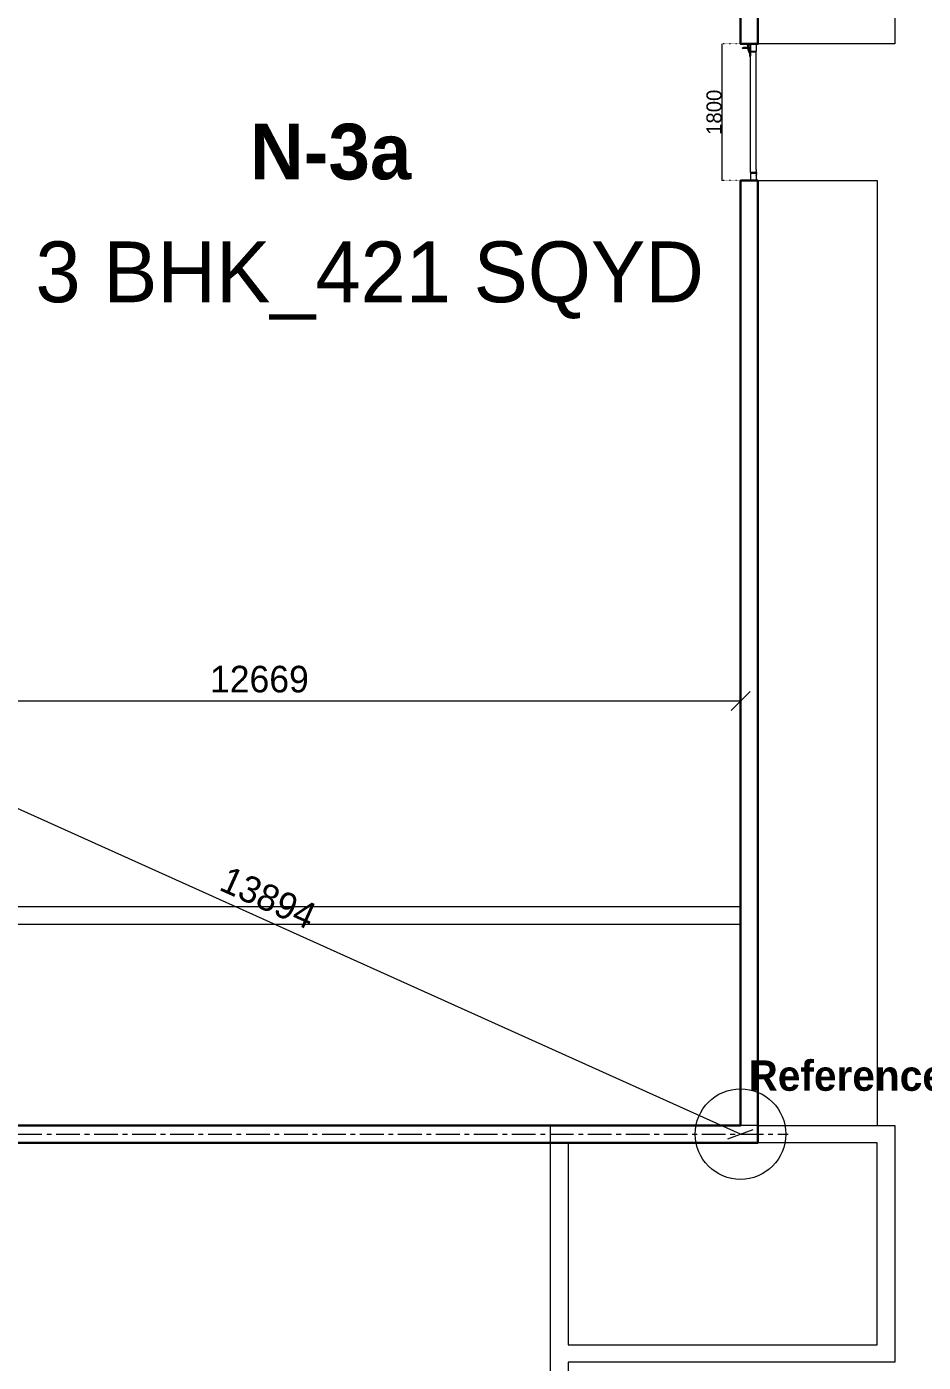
# Model space of a CAD drawing. Header units: metres. Extents: x 5205117 to 5948571, y 646915 to 1143748.
# Drawn here: x 5328219 to 5340023, y 1064921 to 1082507 of the extents above; entities that cross this region are included whole.
import ezdxf

# ---------------------------------------------------------------- set-up
doc = ezdxf.new("R2010")
doc.units = ezdxf.units.M
doc.header["$MEASUREMENT"] = 0
doc.header["$PDMODE"] = 35
doc.header["$PDSIZE"] = 10
for name, pattern in [('CENTER', [2, 1.25, -0.25, 0.25, -0.25]), ('DASHED', [0.75, 0.5, -0.25]), ('DOT2', [0.125, 0, -0.125])]:
    doc.linetypes.add(name, pattern=pattern)
doc.layers.get('0').update_dxf_attribs({"color": 1, "linetype": 'DASHED', "lineweight": 30})
for name, color, linetype, lineweight in [('A -Text-2', 203, 'Continuous', 0), ('A-Center line', 1, 'CENTER', 9), ('A-Door', 3, 'Continuous', 15), ('A-Elevation 1', 4, 'Continuous', 13), ('A-Elevation 2', 163, 'Continuous', 9), ('A-Elevation 3', 251, 'Continuous', 5), ('dim start point', 10, 'Continuous', 0), ('plot 5', 7, 'Continuous', 30), ('road ht', 8, 'Continuous', 5)]:
    doc.layers.add(name, color=color, linetype=linetype, lineweight=lineweight)
doc.styles.add('CENTURY GOTHIC', font='GOTHIC.TTF')
doc.styles.get("Standard").update_dxf_attribs({"font": 'GOTHIC.TTF'})
doc.dimstyles.get("Standard").update_dxf_attribs({"dimtxt": 2, "dimasz": 1, "dimexe": 0, "dimexo": 0, "dimgap": 0.1, "dimtad": 1, "dimdsep": 46, "dimtxsty": 'Standard', "dimblk": 'OBLIQUE', "dimcen": 0.1, "dimclrd": 256, "dimclre": 256, "dimclrt": 256, "dimadec": 0, "dimazin": 0, "dimtfac": 1, "dimtofl": 0, "dimtmove": 1, "dimatfit": 2, "dimldrblk": 'OPEN90', "dimfxl": 1, "dimtolj": 1, "dimtzin": 0, "dimlwd": -1, "dimlwe": -1, "dimarcsym": 0})

# ---------------------------------------------------------------- blocks, each defined once
blk = doc.blocks.new('_Oblique')
at = {"color": 0, "linetype": 'ByBlock', "lineweight": -2}
blk.add_line((-0.5, -0.5), (0.5, 0.5), dxfattribs=at)
blk = doc.blocks.new('*D405')
at = {"layer": 'Defpoints', "color": 0, "ltscale": 5, "transparency": 16777216}
for p in [(5337375, 1082280), (5337665, 1082280), (5337665, 1080480)]:
    blk.add_point(p, dxfattribs=at)
at = {"layer": 'road ht', "linetype": 'DOT2', "ltscale": 5, "transparency": 16777216}
for p, q in [((5337665, 1082280), (5337375, 1082280)), ((5337665, 1080480), (5337375, 1080480))]:
    blk.add_line(p, q, dxfattribs=at)
at = {"layer": 'road ht', "ltscale": 5, "transparency": 16777216}
blk.add_line((5337375, 1080480), (5337375, 1082280), dxfattribs=at)
for p, rotation in [((5337375, 1082280), 90), ((5337375, 1080480), 270)]:
    blk.add_blockref('_Oblique', p, dxfattribs=dict(at, rotation=rotation))
at = {"layer": 'road ht', "ltscale": 5, "transparency": 16777216, "insert": (5337270, 1081380), "char_height": 200, "attachment_point": 5, "rotation": 90}
blk.add_mtext('\\A1;1800', dxfattribs=at)
blk = doc.blocks.new('_Open90')
at = {"color": 0, "linetype": 'ByBlock', "lineweight": -2}
for p, q in [((0, 0), (-1, 0)), ((-0.5, 0.5), (0, 0)), ((0, 0), (-0.5, -0.5))]:
    blk.add_line(p, q, dxfattribs=at)
blk = doc.blocks.new('A$C7DF671ED')
at = {"layer": 'A-Door'}
for p, q in [((0, 1800), (74, 1800)), ((0, 1738), (0, 1800)), ((74, 1700), (74, 1800)), ((-8, 1699), (-9, 1698)), ((-9, 1698), (-9, 1697)), ((-9, 1697), (-9, 1696)), ((-9, 1696), (-9, 1695)), ((-9, 1695), (-9, 1693)), ((-9, 1693), (-8, 1693)), ((-7, 1700), (-8, 1699)), ((-7, 1698), (-8, 1698)), ((-8, 1698), (-8, 1698)), ((-8, 1698), (-8, 1697)), ((-8, 1697), (-8, 1697)), ((-8, 1697), (-8, 1697)), ((-8, 1697), (-8, 1697)), ((-8, 1697), (-8, 1696)), ((-8, 1696), (-8, 1696)), ((-8, 1696), (-8, 1695)), ((-8, 1696), (-8, 1696)), ((-8, 1696), (-8, 1696)), ((-8, 1696), (-8, 1696)), ((-8, 1695), (-8, 1695)), ((-8, 1695), (-8, 1695)), ((-8, 1695), (-8, 1695)), ((-8, 1695), (-8, 1694)), ((-8, 1694), (-8, 1694)), ((-8, 1694), (-8, 1694)), ((-7, 1694), (-8, 1694)), ((-8, 1693), (-7, 1692)), ((-6, 1700), (-7, 1700)), ((-6, 1699), (-7, 1699)), ((-7, 1699), (-7, 1698)), ((-7, 1698), (-7, 1698)), ((-7, 1698), (-7, 1698)), ((-7, 1698), (-7, 1698)), ((-7, 1698), (-7, 1698)), ((-7, 1694), (-7, 1693)), ((-7, 1694), (-7, 1694)), ((-7, 1693), (-7, 1693)), ((-7, 1693), (-7, 1693)), ((-7, 1693), (-7, 1693)), ((-7, 1693), (-7, 1693)), ((-7, 1693), (-6, 1693)), ((-7, 1692), (-6, 1691)), ((-5, 1700), (-6, 1700)), ((-6, 1699), (-6, 1699)), ((-5, 1699), (-6, 1699)), ((-6, 1699), (-6, 1699)), ((-6, 1699), (-6, 1699)), ((-6, 1699), (-6, 1699)), ((-6, 1693), (-6, 1692)), ((-6, 1693), (-6, 1693)), ((-6, 1693), (-6, 1693)), ((-6, 1693), (-6, 1693)), ((-6, 1692), (-5, 1692)), ((-6, 1691), (-5, 1691)), ((-5, 1738), (0, 1738)), ((-5, 1738), (-5, 1733)), ((-5, 1733), (0, 1733)), ((-5, 1733), (-5, 1723)), ((-5, 1723), (0, 1723)), ((-5, 1723), (-5, 1718)), ((-5, 1718), (0, 1718)), ((-5, 1709), (-5, 1718)), ((-5, 1709), (0, 1709)), ((-5, 1709), (-5, 1700)), ((-5, 1700), (0, 1700)), ((-3, 1700), (-5, 1700)), ((-4, 1699), (-5, 1699)), ((-5, 1699), (-5, 1699)), ((-5, 1699), (-5, 1699)), ((-5, 1699), (-5, 1699)), ((-5, 1692), (-5, 1692)), ((-5, 1692), (-5, 1692)), ((-5, 1692), (-5, 1692)), ((-5, 1692), (-4, 1692)), ((-5, 1691), (-3, 1691)), ((-5, 1691), (-5, 1683)), ((0, 1691), (-5, 1691)), ((0, 1683), (-5, 1683)), ((-5, 1683), (-5, 1674)), ((0, 1674), (-5, 1674)), ((-5, 1674), (-5, 1668)), ((0, 1668), (-5, 1668)), ((-5, 1668), (-5, 1659)), ((0, 1659), (-5, 1659)), ((-5, 1659), (-5, 1654)), ((0, 1654), (-5, 1654)), ((-4, 1699), (-4, 1699)), ((-4, 1699), (-4, 1699)), ((-4, 1699), (-4, 1699)), ((-3, 1699), (-4, 1699)), ((-4, 1699), (-4, 1699)), ((-4, 1692), (-3, 1693)), ((-4, 1692), (-4, 1692)), ((-4, 1692), (-4, 1692)), ((-4, 1692), (-4, 1692)), ((-2, 1700), (-3, 1700)), ((-3, 1699), (-3, 1699)), ((-3, 1699), (-3, 1699)), ((-2, 1698), (-3, 1699)), ((-3, 1699), (-3, 1699)), ((-3, 1699), (-3, 1699)), ((-3, 1693), (-3, 1693)), ((-3, 1693), (-3, 1693)), ((-3, 1693), (-3, 1693)), ((-3, 1693), (-3, 1693)), ((-3, 1693), (-2, 1693)), ((-3, 1691), (-2, 1692)), ((-1, 1699), (-2, 1700)), ((-2, 1697), (-2, 1698)), ((-2, 1698), (-2, 1698)), ((-2, 1698), (-2, 1698)), ((-2, 1698), (-2, 1698)), ((-2, 1698), (-2, 1698)), ((-2, 1698), (-2, 1698)), ((-1, 1697), (-2, 1697)), ((-2, 1694), (-1, 1695)), ((-2, 1693), (-2, 1694)), ((-2, 1694), (-2, 1694)), ((-2, 1694), (-2, 1694)), ((-2, 1694), (-2, 1694)), ((-2, 1694), (-2, 1694)), ((-2, 1692), (-1, 1693)), ((-2, 1693), (-2, 1693)), ((-2, 1693), (-2, 1693)), ((-1, 1698), (-1, 1699)), ((0, 1697), (-1, 1698)), ((-1, 1696), (-1, 1697)), ((-1, 1697), (-1, 1697)), ((-1, 1697), (-1, 1697)), ((-1, 1697), (-1, 1697)), ((-1, 1696), (-1, 1696)), ((-1, 1696), (-1, 1696)), ((-1, 1695), (-1, 1696)), ((-1, 1696), (-1, 1696)), ((-1, 1693), (0, 1695)), ((-1, 1695), (-1, 1695)), ((-1, 1695), (-1, 1695)), ((-1, 1695), (-1, 1695)), ((-1, 1695), (-1, 1695)), ((-1, 1693), (-1, 1693)), ((0, 1738), (0, 1733)), ((0, 1723), (0, 1733)), ((0, 1718), (0, 1723)), ((0, 1709), (0, 1718)), ((0, 1700), (0, 1709)), ((74, 1700), (0, 1700)), ((0, 1696), (0, 1700)), ((0, 1696), (0, 1697)), ((0, 1695), (0, 1696)), ((0, 1693), (0, 1696)), ((0, 1691), (0, 1693)), ((0, 1691), (74, 1691)), ((0, 1683), (0, 1691)), ((0, 1683), (0, 1674)), ((0, 1668), (0, 1674)), ((0, 1659), (0, 1668)), ((0, 1654), (0, 1659)), ((0, 1654), (0, 109)), ((74, 1691), (74, 165)), ((0, 109), (74, 109)), ((0, 0), (0, 100)), ((0, 100), (74, 100)), ((74, 0), (0, 0)), ((81, 165), (74, 165)), ((74, 165), (74, 156)), ((81, 156), (74, 156)), ((74, 118), (74, 156)), ((74, 118), (75, 118)), ((74, 118), (74, 118)), ((74, 118), (74, 118)), ((74, 118), (74, 118)), ((74, 118), (74, 118)), ((74, 118), (74, 118)), ((75, 118), (74, 118)), ((74, 118), (74, 112)), ((81, 112), (74, 112)), ((74, 109), (74, 112)), ((78, 102), (74, 109)), ((74, 109), (74, 109)), ((74, 109), (74, 109)), ((74, 67), (74, 100)), ((74, 67), (79, 67)), ((74, 39), (74, 67)), ((74, 0), (74, 39)), ((74, 39), (79, 39)), ((81, 118), (75, 118)), ((81, 95), (78, 102)), ((82, 113), (79, 118)), ((79, 67), (79, 60)), ((79, 60), (91, 60)), ((79, 48), (79, 56)), ((92, 56), (79, 56)), ((79, 55), (79, 55)), ((79, 55), (79, 55)), ((79, 51), (79, 55)), ((79, 51), (79, 55)), ((79, 55), (79, 55)), ((81, 55), (79, 55)), ((79, 51), (79, 51)), ((79, 51), (79, 51)), ((79, 51), (79, 51)), ((79, 51), (80, 51)), ((93, 48), (79, 48)), ((79, 39), (79, 45)), ((79, 45), (93, 45)), ((80, 51), (81, 51)), ((80, 51), (80, 51)), ((80, 51), (80, 51)), ((81, 165), (81, 156)), ((81, 156), (81, 123)), ((86, 125), (81, 123)), ((81, 123), (81, 118)), ((81, 112), (81, 118)), ((84, 88), (81, 95)), ((81, 55), (82, 55)), ((81, 55), (81, 55)), ((81, 51), (82, 51)), ((81, 51), (81, 51)), ((81, 51), (81, 51)), ((86, 106), (82, 113)), ((82, 55), (83, 55)), ((82, 55), (82, 55)), ((82, 51), (82, 51)), ((82, 51), (83, 51)), ((83, 55), (84, 55)), ((83, 51), (84, 51)), ((87, 81), (84, 88)), ((84, 55), (86, 55)), ((84, 55), (84, 55)), ((84, 51), (86, 51)), ((84, 51), (84, 51)), ((90, 118), (86, 125)), ((89, 99), (86, 106)), ((86, 55), (87, 55)), ((86, 55), (86, 55)), ((86, 51), (86, 51)), ((86, 51), (87, 51)), ((89, 73), (87, 81)), ((87, 55), (88, 55)), ((87, 51), (88, 51)), ((88, 55), (89, 55)), ((88, 55), (88, 55)), ((88, 51), (89, 51)), ((88, 51), (88, 51)), ((92, 91), (89, 99)), ((90, 66), (89, 73)), ((89, 55), (89, 51)), ((89, 55), (90, 55)), ((89, 51), (90, 51)), ((89, 12), (90, 17)), ((89, 12), (90, 8)), ((94, 110), (90, 118)), ((91, 60), (90, 66)), ((90, 55), (91, 55)), ((90, 55), (90, 55)), ((90, 55), (90, 55)), ((91, 51), (90, 51)), ((90, 51), (90, 51)), ((90, 51), (90, 51)), ((90, 17), (92, 20)), ((92, 5), (90, 8)), ((91, 60), (110, 60)), ((91, 55), (91, 55)), ((92, 55), (91, 55)), ((92, 51), (91, 51)), ((91, 51), (91, 51)), ((95, 83), (92, 91)), ((92, 56), (93, 56)), ((92, 55), (92, 56)), ((92, 55), (92, 55)), ((94, 55), (92, 55)), ((92, 55), (92, 55)), ((93, 51), (92, 55)), ((92, 51), (92, 51)), ((93, 51), (92, 51)), ((92, 20), (94, 22)), ((95, 2), (92, 5)), ((93, 56), (94, 56)), ((93, 50), (93, 51)), ((94, 51), (93, 51)), ((93, 48), (93, 50)), ((93, 48), (111, 48)), ((93, 43), (93, 45)), ((93, 45), (112, 45)), ((94, 35), (93, 43)), ((98, 102), (94, 110)), ((94, 56), (95, 56)), ((94, 51), (94, 55)), ((95, 55), (94, 55)), ((94, 55), (94, 55)), ((94, 55), (94, 55)), ((94, 55), (94, 55)), ((95, 51), (94, 51)), ((94, 51), (94, 51)), ((94, 51), (94, 51)), ((94, 51), (94, 51)), ((94, 22), (94, 35)), ((94, 22), (95, 23)), ((94, 17), (94, 22)), ((112, 17), (94, 17)), ((97, 75), (95, 83)), ((95, 56), (96, 56)), ((97, 55), (95, 55)), ((97, 51), (95, 51)), ((95, 23), (98, 25)), ((98, 0), (95, 2)), ((96, 56), (96, 56)), ((96, 56), (96, 56)), ((96, 56), (96, 56)), ((97, 56), (96, 56)), ((99, 68), (97, 75)), ((97, 56), (99, 56)), ((97, 55), (97, 55)), ((98, 55), (97, 55)), ((97, 55), (97, 55)), ((97, 51), (97, 51)), ((98, 51), (97, 51)), ((97, 51), (97, 51)), ((101, 94), (98, 102)), ((98, 55), (98, 55)), ((99, 55), (98, 55)), ((98, 51), (98, 51)), ((98, 51), (99, 51)), ((103, 26), (98, 25)), ((101, 60), (99, 68)), ((99, 56), (99, 56)), ((102, 56), (99, 56)), ((100, 55), (99, 55)), ((99, 51), (100, 51)), ((100, 55), (100, 51)), ((100, 55), (100, 55)), ((100, 55), (100, 55)), ((100, 55), (100, 55)), ((100, 55), (100, 55)), ((100, 55), (111, 55)), ((100, 51), (100, 51)), ((100, 51), (100, 51)), ((100, 51), (100, 51)), ((100, 51), (100, 51)), ((111, 51), (100, 51)), ((104, 86), (101, 94)), ((102, 51), (101, 56)), ((102, 56), (103, 56)), ((102, 48), (102, 51)), ((102, 43), (102, 45)), ((103, 35), (102, 43)), ((103, 56), (111, 56)), ((103, 35), (103, 17)), ((107, 25), (103, 26)), ((107, 78), (104, 86)), ((109, 69), (107, 78)), ((111, 23), (107, 25)), ((107, 0), (111, 2)), ((110, 61), (109, 69)), ((110, 60), (110, 61)), ((110, 60), (163, 60)), ((111, 55), (111, 56)), ((111, 56), (163, 56)), ((113, 55), (111, 55)), ((111, 55), (111, 55)), ((111, 52), (111, 55)), ((111, 51), (111, 52)), ((113, 51), (111, 51)), ((111, 51), (111, 51)), ((111, 48), (111, 51)), ((111, 48), (163, 48)), ((112, 22), (111, 23)), ((111, 2), (114, 5)), ((112, 44), (112, 45)), ((112, 45), (163, 45)), ((112, 35), (112, 44)), ((112, 22), (112, 35)), ((114, 20), (112, 22)), ((112, 21), (112, 22)), ((112, 17), (112, 19)), ((115, 55), (113, 55)), ((115, 51), (113, 51)), ((115, 17), (114, 20)), ((114, 5), (115, 8)), ((115, 55), (115, 55)), ((115, 55), (115, 51)), ((115, 55), (115, 55)), ((115, 55), (115, 55)), ((115, 55), (115, 55)), ((116, 55), (115, 55)), ((115, 51), (115, 51)), ((116, 51), (115, 51)), ((115, 51), (115, 51)), ((115, 51), (115, 51)), ((115, 51), (115, 51)), ((115, 17), (116, 12)), ((115, 8), (116, 12)), ((116, 55), (116, 55)), ((116, 55), (116, 51)), ((116, 55), (116, 55)), ((116, 55), (116, 55)), ((117, 55), (116, 55)), ((116, 51), (116, 51)), ((116, 51), (116, 51)), ((116, 51), (116, 51)), ((117, 51), (116, 51)), ((141, 55), (117, 55)), ((117, 51), (149, 51)), ((141, 55), (141, 55)), ((149, 55), (141, 55)), ((149, 55), (149, 51)), ((153, 55), (149, 55)), ((157, 51), (149, 51)), ((153, 55), (153, 55)), ((157, 55), (153, 55)), ((157, 51), (157, 55)), ((157, 55), (163, 55)), ((157, 51), (163, 51)), ((163, 60), (163, 60)), ((163, 60), (164, 60)), ((163, 60), (163, 60)), ((163, 56), (163, 55)), ((163, 55), (163, 51)), ((163, 55), (166, 55)), ((163, 51), (163, 48)), ((163, 51), (166, 51)), ((163, 45), (163, 45)), ((163, 45), (163, 45)), ((163, 45), (164, 45)), ((164, 60), (164, 59)), ((164, 59), (165, 59)), ((164, 59), (164, 59)), ((164, 45), (165, 46)), ((164, 45), (164, 45)), ((164, 45), (164, 45)), ((165, 59), (165, 59)), ((165, 59), (165, 58)), ((165, 58), (165, 58)), ((165, 58), (165, 58)), ((165, 58), (166, 57)), ((165, 47), (166, 47)), ((165, 46), (165, 47)), ((165, 47), (165, 47)), ((165, 46), (165, 46)), ((165, 46), (165, 46)), ((166, 57), (166, 57)), ((166, 57), (166, 55)), ((166, 55), (166, 51)), ((166, 55), (167, 55)), ((166, 51), (166, 48)), ((166, 51), (167, 51)), ((166, 48), (166, 47)), ((167, 55), (167, 55)), ((167, 55), (167, 51)), ((167, 55), (167, 55)), ((167, 55), (167, 55)), ((171, 55), (167, 55)), ((167, 51), (167, 51)), ((167, 51), (167, 51)), ((167, 51), (167, 51)), ((167, 51), (176, 51)), ((172, 55), (171, 55)), ((172, 55), (173, 55)), ((173, 55), (173, 55)), ((175, 55), (173, 55)), ((176, 55), (175, 55)), ((175, 55), (175, 55)), ((176, 55), (176, 51)), ((178, 55), (176, 55)), ((176, 55), (176, 55)), ((178, 51), (176, 51)), ((178, 55), (179, 55)), ((179, 51), (178, 51)), ((179, 55), (180, 55)), ((180, 51), (179, 51)), ((180, 55), (180, 55)), ((180, 55), (180, 55)), ((180, 55), (181, 55)), ((180, 51), (180, 51)), ((180, 51), (180, 51)), ((181, 51), (180, 51)), ((181, 55), (181, 55)), ((181, 51), (181, 55)), ((181, 51), (181, 51)), ((98, 0), (103, -1)), ((107, 0), (103, -1))]:
    blk.add_line(p, q, dxfattribs=at)
blk = doc.blocks.new('*D406')
at = {"layer": 'Defpoints', "color": 0, "ltscale": 5, "transparency": 16777216}
for p in [(5324948, 1073630), (5324948, 1073630), (5337617, 1067925)]:
    blk.add_point(p, dxfattribs=at)
at = {"layer": 'road ht', "color": 1, "ltscale": 5, "transparency": 16777216}
blk.add_line((5337617, 1067925), (5324948, 1073630), dxfattribs=at)
at = {"layer": 'road ht', "color": 1, "ltscale": 5, "transparency": 16777216, "xscale": 250, "yscale": 250, "zscale": 250}
for p, rotation in [((5324948, 1073630), 155.7560151484492), ((5337617, 1067925), 335.7560151484492)]:
    blk.add_blockref('_Oblique', p, dxfattribs=dict(at, rotation=rotation))
at = {"layer": 'road ht', "color": 1, "ltscale": 5, "transparency": 16777216, "insert": (5331399, 1071037), "char_height": 350, "attachment_point": 5, "rotation": 335.756}
blk.add_mtext('\\A1;13894', dxfattribs=at)
blk = doc.blocks.new('*D407')
at = {"layer": 'Defpoints', "color": 0, "ltscale": 5, "transparency": 16777216}
for p in [(5324948, 1073658), (5337617, 1073658), (5337617, 1073630)]:
    blk.add_point(p, dxfattribs=at)
at = {"layer": 'road ht', "linetype": 'DOT2', "ltscale": 5, "transparency": 16777216}
for p, q in [((5324948, 1073658), (5324948, 1073630)), ((5337617, 1073658), (5337617, 1073630))]:
    blk.add_line(p, q, dxfattribs=at)
at = {"layer": 'road ht', "color": 1, "ltscale": 5, "transparency": 16777216}
blk.add_line((5324948, 1073630), (5337617, 1073630), dxfattribs=at)
at = {"layer": 'road ht', "color": 1, "ltscale": 5, "transparency": 16777216, "xscale": 250, "yscale": 250, "zscale": 250, "rotation": 180}
blk.add_blockref('_Oblique', (5324948, 1073630), dxfattribs=at)
at = {"layer": 'road ht', "color": 1, "ltscale": 5, "transparency": 16777216, "xscale": 250, "yscale": 250, "zscale": 250}
blk.add_blockref('_Oblique', (5337617, 1073630), dxfattribs=at)
at = {"layer": 'road ht', "color": 1, "ltscale": 5, "transparency": 16777216, "insert": (5331283, 1073914), "char_height": 350, "attachment_point": 5}
blk.add_mtext('\\A1;12669', dxfattribs=at)

msp = doc.modelspace()

# ---------------------------------------------------------------- linework, layer by layer
at = {"layer": 'A-Center line', "ltscale": 250}
msp.add_line((5289607, 1067925.3), (5338244.7, 1067925.3), dxfattribs=at)
at = {"layer": 'A-Elevation 1', "ltscale": 5}
msp.add_line((5337846.9, 1068040.1), (5337616.9, 1068040.1), dxfattribs=at)
for points in [[(5337846.9, 1080479.7), (5337846.9, 1068040.1), (5339646.9, 1068040.1), (5339646.9, 1064920.1), (5335346.9, 1064920.1), (5335346.9, 1064690.1), (5335116.9, 1064690.1), (5335116.9, 1068040.1), (5337616.9, 1068040.1), (5337616.9, 1080479.7)], [(5335346.9, 1065150.1), (5339416.9, 1065150.1), (5339416.9, 1067810.1), (5335346.9, 1067810.1)]]:
    msp.add_lwpolyline(points, close=True, dxfattribs=at)
at = {"layer": 'A-Elevation 2', "ltscale": 5, "flags": 128}
msp.add_lwpolyline([(5337846.9, 1088420.1), (5339646.9, 1088420.1), (5339646.9, 1082279.6), (5337846.9, 1082279.6)], dxfattribs=at)
at = {"layer": 'A-Elevation 3', "ltscale": 5, "flags": 128}
msp.add_lwpolyline([(5337846.9, 1080479.7), (5339416.9, 1080479.7), (5339416.9, 1068040.1)], dxfattribs=at)
at = {"layer": 'dim start point', "color": 1}
msp.add_circle((5337616.9, 1067925.3, -19.9), 596.2, dxfattribs=at)
at = {"layer": 'plot 5'}
for points in [[(5296603.7, 1096025.1), (5337846.9, 1090781), (5337846.9, 1082279.6), (5337616.9, 1082279.6), (5337616.9, 1090578.4), (5296574.7, 1095797)], [(5337846.9, 1080479.7), (5337846.9, 1067810.4), (5289851.9, 1067810.4), (5289850.5, 1068040.4), (5337616.9, 1068040.4), (5337616.9, 1080479.7), (5337846.9, 1080479.7)]]:
    msp.add_lwpolyline(points, dxfattribs=at)
at = {"layer": 'road ht', "transparency": 33554559}
for points in [[(5322591, 1070920.4), (5337616.9, 1070920.4)], [(5317718.3, 1070690.4), (5337616.9, 1070690.4)]]:
    msp.add_lwpolyline(points, dxfattribs=at)

# ---------------------------------------------------------------- block references
at = {"layer": 'A-Door', "rotation": 180}
msp.add_blockref('A$C7DF671ED', (5337821.9, 1082279.6), dxfattribs=at)

# ---------------------------------------------------------------- texts
at = {"layer": 'A -Text-2', "style": 'CENTURY GOTHIC'}
msp.add_text('3 BHK_421 SQYD', height=800, rotation=360, dxfattribs=at).set_placement((5328334.2, 1078878.9))
at = {"layer": 'A -Text-2', "insert": (5332220.3, 1080857.3), "char_height": 800, "width": 20390.398, "attachment_point": 5, "style": 'CENTURY GOTHIC'}
msp.add_mtext('{\\fCentury Gothic|b1|i0|c0|p34;\\H0.91667x;N-3a}', dxfattribs=at)
at = {"layer": 'dim start point', "insert": (5337721.5, 1068375), "char_height": 400, "width": 20351.475, "attachment_point": 7, "rotation": 359.98579, "style": 'CENTURY GOTHIC'}
msp.add_mtext('{\\fCentury Gothic|b1|i0|c0|p34;\\C1;Reference point }', dxfattribs=at)

# ---------------------------------------------------------------- dimensions: what is measured, and where the dimension line sits
at = {"layer": 'road ht', "ltscale": 5}
dim = msp.add_linear_dim(base=(5337375, 1082279.6), p1=(5337665, 1080479.6), p2=(5337665, 1082279.6), angle=90, dimstyle='Standard', override={"dimtxt": 200, "dimdec": 0, "dimtdec": 0, "dimfxl": 0.1}, dxfattribs=at)
dim.commit()
dim.dimension.update_dxf_attribs({"geometry": '*D405', "text_midpoint": (5337269.9, 1081379.6)})
at = {"layer": 'road ht', "color": 12, "ltscale": 5}
for p1, p2, distance, picture, middle in [((5324948.3, 1073658.4), (5337616.9, 1073658.4), -28, '*D407', (5331282.6, 1073914.2)), ((5337616.9, 1067925.3), (5324948.3, 1073630.4), 0, '*D406', (5331399.1, 1071036.6))]:
    dim = msp.add_aligned_dim(p1=p1, p2=p2, distance=distance, dimstyle='Standard', override={"dimtxt": 350, "dimasz": 250, "dimgap": 100, "dimdec": 0, "dimclrd": 1, "dimclrt": 1, "dimtdec": 0, "dimfxl": 0.1}, dxfattribs=at)
    dim.commit()
    dim.dimension.update_dxf_attribs({"geometry": picture, "text_midpoint": middle})

doc.saveas('drawing.dxf')
